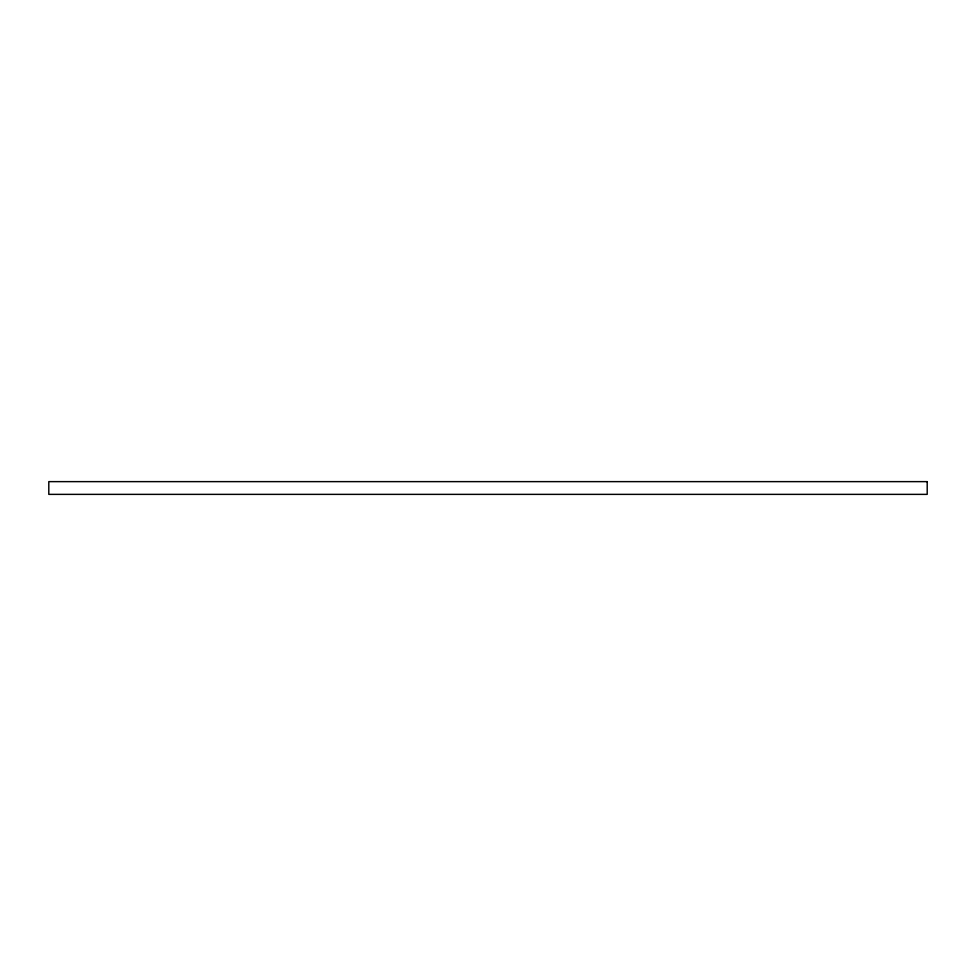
<?xml version="1.0" encoding="UTF-8"?>
<svg xmlns="http://www.w3.org/2000/svg" width="976" height="976" viewBox="0 0 976 976"><rect width="100%" height="100%" fill="white"/><g stroke="black" fill="none" stroke-linecap="round" stroke-linejoin="round"><path stroke-width="1.46" d="M927.2 481.632L48.8 481.632L48.8 494.368L927.2 494.368L927.2 481.632"/></g></svg>
